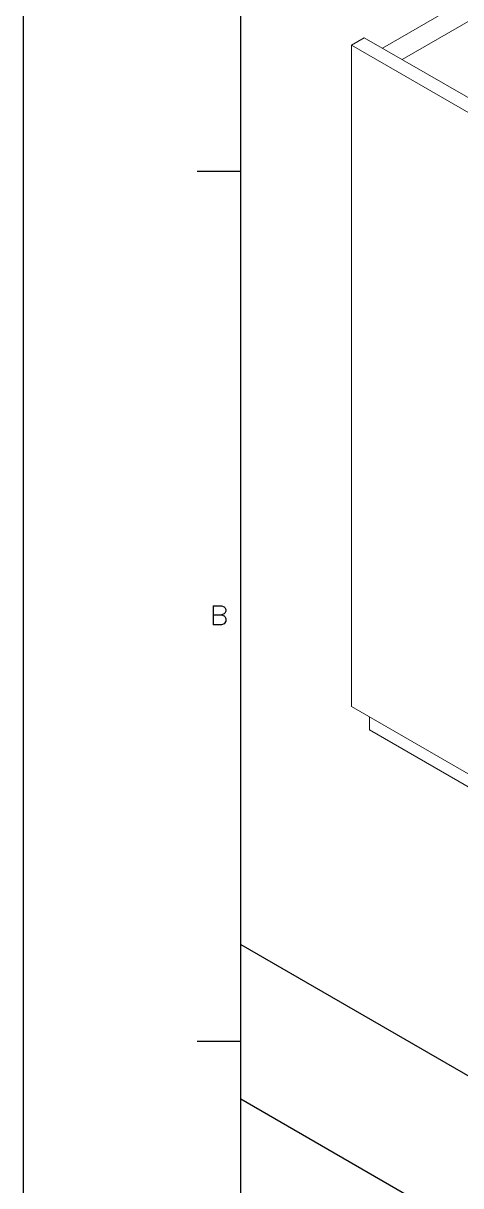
# Model space of a CAD drawing. Header units: millimetres. Extents: x -312439 to 477422, y -331570 to 212570.
# Drawn here: x 386310 to 388823, y 103283 to 109965 of the extents above; entities that cross this region are included whole.
import ezdxf

# ---------------------------------------------------------------- set-up
doc = ezdxf.new("R2010")
doc.units = ezdxf.units.MM
doc.layers.add('FORMATO A1', color=1, linetype='Continuous')

# ---------------------------------------------------------------- blocks, each defined once
blk = doc.blocks.new('A$C2D342850')
at = {"layer": 'FORMATO A1', "color": 1, "linetype": 'Continuous'}
for p, q in [((0, 0), (0, -59400)), ((2500, -9600), (2000, -9600)), ((2183.79, -14593.44), (2183.79, -14810)), ((2500, -19600), (2000, -19600))]:
    blk.add_line(p, q, dxfattribs=at)
at = {"layer": 'FORMATO A1', "color": 2, "linetype": 'Continuous'}
blk.add_line((2500, -58400), (2500, -1000), dxfattribs=at)
at = {"layer": 'FORMATO A1', "color": 1, "linetype": 'Continuous'}
for points in [[(2183.79, -14593.44), (2276.6, -14593.44), (2307.54, -14603.75), (2317.85, -14614.06), (2328.17, -14634.69), (2328.17, -14655.31), (2317.85, -14675.94), (2307.54, -14686.25), (2276.6, -14696.56)], [(2183.79, -14696.56), (2276.6, -14696.56), (2307.54, -14706.87), (2317.85, -14717.19), (2328.17, -14737.81), (2328.17, -14768.75), (2317.85, -14789.37), (2307.54, -14799.69), (2276.6, -14810), (2183.79, -14810)]]:
    blk.add_lwpolyline(points, dxfattribs=at)

msp = doc.modelspace()

# ---------------------------------------------------------------- linework, layer by layer
at = {"color": 0, "linetype": 'Continuous', "lineweight": 0, "extrusion": (0, 0.816497, 0.57735)}
for p, q in [((388373.289, 109821.417), (391424.699, 111583.149)), ((388485.886, 109756.408), (391537.297, 111518.141)), ((388195.731, 109838.919), (388269.352, 109881.424)), ((388269.352, 109881.424), (389308.715, 109281.348)), ((389235.093, 109238.843), (388195.731, 109838.919)), ((388195.731, 106038.438), (388195.731, 109838.919)), ((388195.731, 106038.438), (388892.97, 105635.887)), ((388299.667, 105903.421), (388299.667, 105978.43)), ((388892.97, 105560.877), (388299.667, 105903.421))]:
    msp.add_line(p, q, dxfattribs=at)
for p, q in [((387560.008, 104668.886), (396262.167, 99644.692)), ((387560.008, 103782.016), (397273.384, 98173.996))]:
    msp.add_line(p, q)

# ---------------------------------------------------------------- block references
at = {"layer": 'FORMATO A1', "xscale": 0.5, "yscale": 0.5, "zscale": 0.5}
msp.add_blockref('A$C2D342850', (386310.008, 113912.941, 0), dxfattribs=at)

doc.saveas('drawing.dxf')
